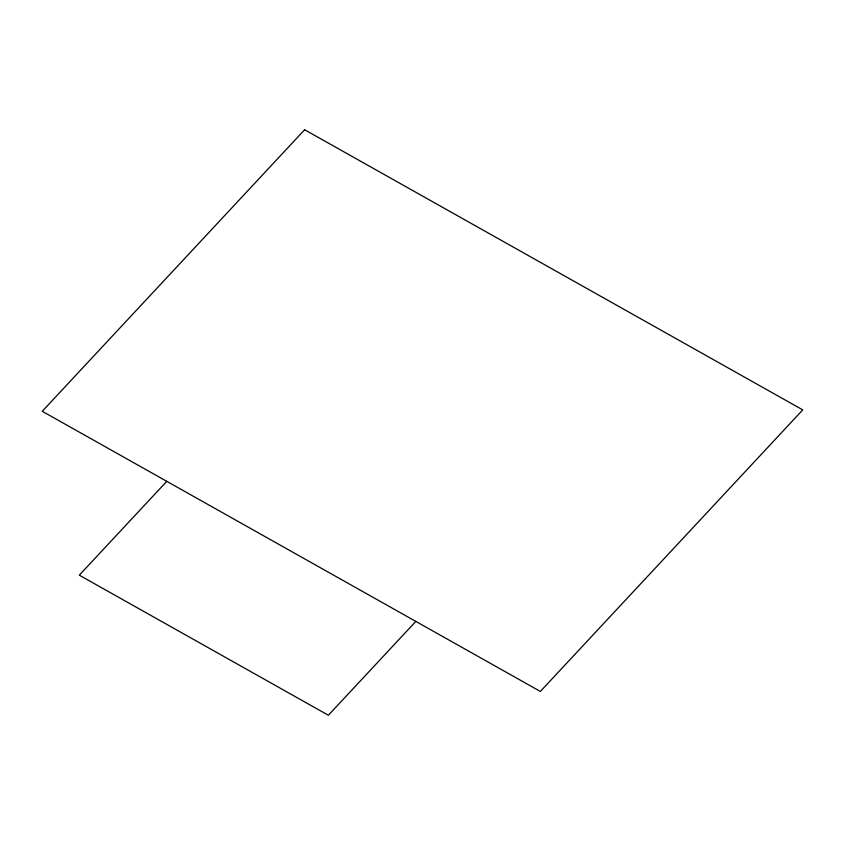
<?xml version="1.0" encoding="UTF-8"?>
<svg xmlns="http://www.w3.org/2000/svg" width="845" height="845" viewBox="0 0 845 845"><rect width="100%" height="100%" fill="white"/><g stroke="black" fill="none" stroke-linecap="round" stroke-linejoin="round"><path stroke-width="1.27" d="M166.782 481.333L79.314 575.181L328.367 715.25L415.835 621.402M304.644 129.75L42.25 411.293L540.356 691.442L802.75 409.888L304.644 129.75"/></g></svg>
